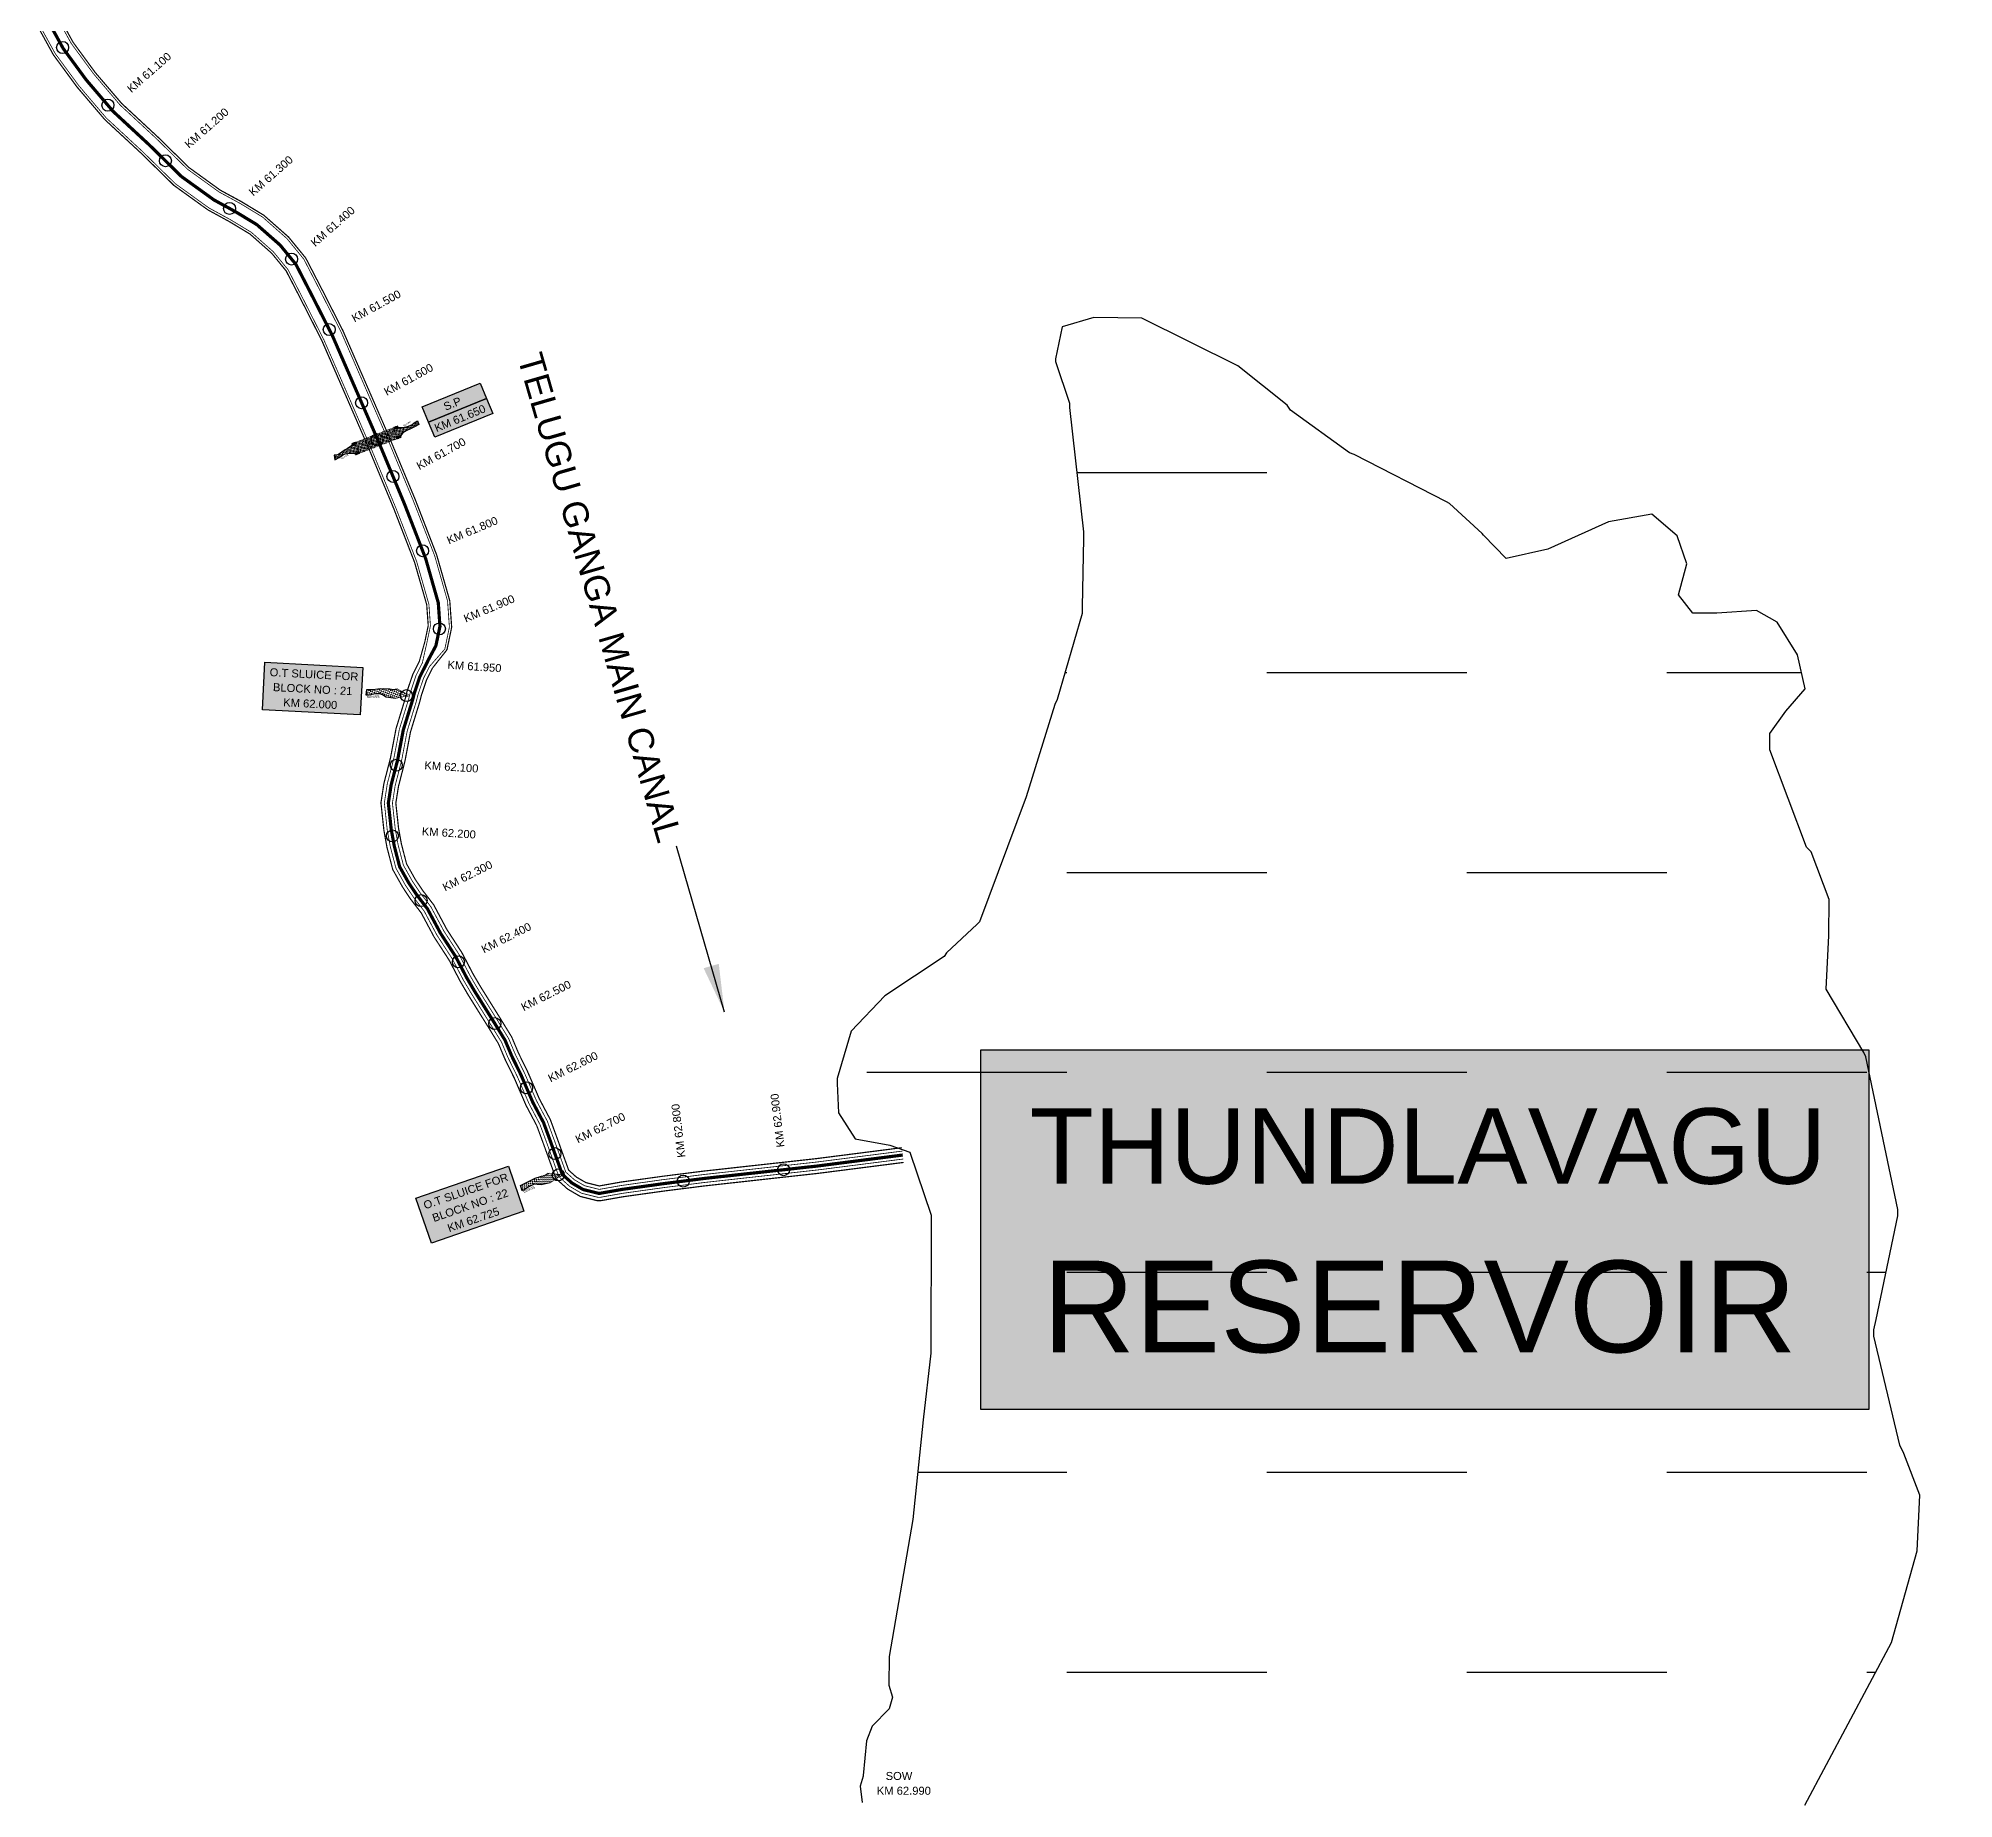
# Model space of a CAD drawing. Header units: inches. Extents: x 85036 to 260440, y 1649183 to 1742360.
# Drawn here: x 91499 to 93893, y 1678504 to 1680704 of the extents above; entities that cross this region are included whole.
import ezdxf

# ---------------------------------------------------------------- set-up
doc = ezdxf.new("R2010")
doc.units = ezdxf.units.IN
doc.header["$MEASUREMENT"] = 0
doc.header["$PDMODE"] = 32
doc.header["$PDSIZE"] = 15
doc.linetypes.add('ACAD_ISO02W100', pattern=[15, 12, -3])
for name, color, linetype in [('bed with', 5, 'Continuous'), ('cahnige', 7, 'Continuous'), ('CARTTRACK', 30, 'ACAD_ISO02W100'), ('chainage', 7, 'Continuous'), ('lining', 4, 'Continuous'), ('OT', 7, 'Continuous'), ('Reservoir', 140, 'Continuous'), ('STREAM', 4, 'Continuous'), ('Stu coo', 3, 'Continuous'), ('top of bund', 1, 'Continuous'), ('UT', 173, 'ACAD_ISO02W100'), ('V', 6, 'Continuous'), ('ZSTU', 7, 'Continuous')]:
    doc.layers.add(name, color=color, linetype=linetype)
doc.styles.add('5mm', font='times.ttf', dxfattribs={"height": 3})
doc.styles.get("Standard").update_dxf_attribs({"font": 'arial.ttf'})
doc.dimstyles.get("Standard").update_dxf_attribs({"dimtxt": 0.18, "dimasz": 0.18, "dimexe": 0.18, "dimexo": 0.0625, "dimgap": 0.09, "dimtad": 0, "dimtih": 1, "dimtoh": 1, "dimdec": 4, "dimzin": 0, "dimdsep": 46, "dimtxsty": 'Standard', "dimcen": 0.09, "dimadec": 0, "dimazin": 0, "dimtfac": 1, "dimtdec": 4, "dimtofl": 0, "dimtmove": 0, "dimatfit": 3, "dimfxl": 1, "dimtolj": 1, "dimtzin": 0, "dimarcsym": 0})
pattern_1 = [(228.0128, (-362214.33102, -1526288.49251), (-7.999998232158, -9.0000013416072), [0.134536, -13.319088]), (184.9697, (-362214.42102, -1526288.592507), (12.0000010515176, 0.999991307007), [0.230868, -22.855925]), (132.5104, (-362214.65102, -1526288.61251), (9.9999907183468, -11.0000086738712), [0.162788, -16.116032]), (267.2737, (-362215.04102, -1526288.862507), (0.9999960177272, 20.0000002949735), [0.210238, -20.813558]), (292.8337, (-362215.05102, -1526289.072507), (-5.0000099054371, 11.9999964117778), [0.206155, -20.409373]), (357.2737, (-362214.97102, -1526289.262507), (-20.0000002949735, 0.9999960177272), [0.210238, -20.813558]), (37.6942, (-362214.761022, -1526289.272507), (-13.000007345618, -9.9999904051605), [0.278029, -27.524849]), (72.2553, (-362214.541022, -1526289.102507), (7.0000107627054, 21.9999962312392), [0.262488, -25.986321]), (121.4296, (-362214.46102, -1526288.852507), (-8.0000082341764, 12.9999950364926), [0.21095, -20.884073]), (175.2364, (-362214.57102, -1526288.67251), (11.0000009463196, -0.9999915326613), [0.240832, -11.800763]), (222.3974, (-362214.811022, -1526288.652507), (-12.0000073510732, -10.9999920820141), [0.311448, -30.833375]), (138.8141, (-362214.05102, -1526288.87251), (-7.0000029468057, 5.999997313343), [0.106301, -10.523844]), (171.4692, (-362214.13102, -1526288.802507), (12.9999982848151, -2.0000079100398), [0.202237, -20.021511]), (225, (-362214.331, -1526288.7725), (-1e-16, -1.00000030945), [0.141421, -1.272792]), (203.1986, (-362214.40102, -1526288.65251), (4.999999730667, 2.000001325265), [0.076158, -7.539615]), (291.8014, (-362214.47102, -1526288.6825), (-0.9999999105, 3.00000027301), [0.107703, -5.277462]), (30.9638, (-362214.43102, -1526288.7825), (2.999998022288, 2.00000248354), [0.174929, -5.656023]), (161.5651, (-362214.28102, -1526288.6925), (2.00000043459, -0.99999840322), [0.126491, -3.035787]), (16.3895, (-362215.05102, -1526288.682507), (10.000002198412, 2.999992709818), [0.1772, -17.542845]), (70.3462, (-362214.88102, -1526288.63251), (-3.9999952473717, -11.0000021356062), [0.148661, -14.717408]), (293.1986, (-362214.28102, -1526288.49251), (-2.000001325265, 4.999999730667), [0.152315, -7.463458]), (343.6105, (-362214.22102, -1526288.632507), (-10.000002198412, 2.999992709818), [0.1772, -17.542845]), (339.444, (-362215.05102, -1526289.30251), (-5.000001844542, 1.999995996422), [0.17088, -8.373124]), (294.7751, (-362214.89102, -1526289.36251), (-4.9999921892452, 11.000003421839), [0.143178, -14.174643]), (66.8014, (-362214.27102, -1526289.49251), (2.000001325265, 4.999999730667), [0.152315, -7.463458]), (17.354, (-362214.21102, -1526289.35251), (-13.0000020190968, -3.9999945022591), [0.167631, -16.595424]), (69.444, (-362214.76102, -1526289.49251), (-1.999995996422, -5.000001844542), [0.08544, -8.458564]), (101.3099, (-362214.33102, -1526289.4925), (-0.999997632162, 4.00000075223), [0.05099, -5.048029]), (165.9638, (-362214.34102, -1526289.4425), (3.00000054599, -0.99999805736), [0.206155, -3.91695]), (186.009, (-362214.54102, -1526289.392507), (9.999999750906, 0.9999993174818), [0.19105, -18.913923]), (303.6901, (-362214.43102, -1526288.8725), (-1.000001334507, 1.99999955777), [0.144222, -3.461329]), (353.1572, (-362214.351022, -1526288.992507), (16.9999993654786, -2.0000079979248), [0.251794, -24.927563]), (60.9454, (-362214.10102, -1526289.02251), (-4.000000027199, -7.0000003845697), [0.102956, -10.192674]), (90, (-362214.051, -1526288.9325), (-1, 1), [0.06, -0.94]), (120.2564, (-362214.56102, -1526289.36251), (3.9999948868027, -7.0000024558547), [0.138924, -13.75352]), (48.0128, (-362214.63102, -1526289.24251), (7.999998232158, 9.0000013416072), [0.269072, -13.184552]), (0, (-362214.451, -1526289.0425), (1, 1), [0.26, -0.74]), (325.3048, (-362214.19102, -1526289.04251), (-9.9999942589875, 7.0000086095945), [0.158114, -15.653274]), (254.0546, (-362214.06102, -1526289.13251), (-0.999999889296, -4.000000126652), [0.145602, -7.134508]), (207.646, (-362214.10102, -1526289.272507), (-18.9999958071796, -10.0000077131692), [0.237065, -23.469474]), (175.4261, (-362214.311022, -1526289.382507), (-13.0000005583121, 0.9999948011611), [0.250799, -24.829074])]
pattern_2 = [(0, (-362215.051, -1526289.4925), (1.25, 1.25), [1.25, -1.25])]
pattern_3 = [(228.0128, (-362243.17535, -1526336.432974), (-7.999998232158, -9.0000013416072), [0.134536, -13.319088]), (184.9697, (-362243.26535, -1526336.532974), (12.0000010515176, 0.999991307007), [0.230868, -22.855925]), (132.5104, (-362243.49535, -1526336.552974), (9.9999907183468, -11.0000086738712), [0.162788, -16.116032]), (267.2737, (-362243.88535, -1526336.802974), (0.9999960177272, 20.0000002949735), [0.210238, -20.813558]), (292.8337, (-362243.89535, -1526337.012974), (-5.0000099054371, 11.9999964117778), [0.206155, -20.409373]), (357.2737, (-362243.81535, -1526337.202974), (-20.0000002949735, 0.9999960177272), [0.210238, -20.813558]), (37.6942, (-362243.60535, -1526337.212974), (-13.000007345618, -9.9999904051605), [0.278029, -27.524849]), (72.2553, (-362243.38535, -1526337.042974), (7.0000107627054, 21.9999962312392), [0.262488, -25.986321]), (121.4296, (-362243.30535, -1526336.792974), (-8.0000082341764, 12.9999950364926), [0.21095, -20.884073]), (175.2364, (-362243.41535, -1526336.612974), (11.0000009463196, -0.9999915326613), [0.240832, -11.800763]), (222.3974, (-362243.65535, -1526336.592974), (-12.0000073510732, -10.9999920820141), [0.311448, -30.833375]), (138.8141, (-362242.89535, -1526336.81297), (-7.0000029468057, 5.999997313343), [0.106301, -10.523844]), (171.4692, (-362242.97535, -1526336.742974), (12.9999982848151, -2.0000079100398), [0.202237, -20.021511]), (225, (-362243.17535, -1526336.713), (-1e-16, -1.00000030945), [0.141421, -1.272792]), (203.1986, (-362243.24535, -1526336.59297), (4.999999730667, 2.000001325265), [0.076158, -7.539615]), (291.8014, (-362243.31535, -1526336.62297), (-0.9999999105, 3.00000027301), [0.107703, -5.277462]), (30.9638, (-362243.27535, -1526336.72297), (2.999998022288, 2.00000248354), [0.174929, -5.656023]), (161.5651, (-362243.12535, -1526336.63297), (2.00000043459, -0.99999840322), [0.126491, -3.035787]), (16.3895, (-362243.89535, -1526336.622974), (10.000002198412, 2.999992709818), [0.1772, -17.542845]), (70.3462, (-362243.72535, -1526336.572974), (-3.9999952473717, -11.0000021356062), [0.148661, -14.717408]), (293.1986, (-362243.12535, -1526336.43297), (-2.000001325265, 4.999999730667), [0.152315, -7.463458]), (343.6105, (-362243.06535, -1526336.572974), (-10.000002198412, 2.999992709818), [0.1772, -17.542845]), (339.444, (-362243.89535, -1526337.24297), (-5.000001844542, 1.999995996422), [0.17088, -8.373124]), (294.7751, (-362243.73535, -1526337.302974), (-4.9999921892452, 11.000003421839), [0.143178, -14.174643]), (66.8014, (-362243.11535, -1526337.43297), (2.000001325265, 4.999999730667), [0.152315, -7.463458]), (17.354, (-362243.05535, -1526337.292974), (-13.0000020190968, -3.9999945022591), [0.167631, -16.595424]), (69.444, (-362243.60535, -1526337.43297), (-1.999995996422, -5.000001844542), [0.08544, -8.458564]), (101.3099, (-362243.17535, -1526337.43297), (-0.999997632162, 4.00000075223), [0.05099, -5.048029]), (165.9638, (-362243.18535, -1526337.38297), (3.00000054599, -0.99999805736), [0.206155, -3.91695]), (186.009, (-362243.38535, -1526337.332974), (9.999999750906, 0.9999993174818), [0.19105, -18.913923]), (303.6901, (-362243.27535, -1526336.81297), (-1.000001334507, 1.99999955777), [0.144222, -3.461329]), (353.1572, (-362243.19535, -1526336.932974), (16.9999993654786, -2.0000079979248), [0.251794, -24.927563]), (60.9454, (-362242.94535, -1526336.96297), (-4.000000027199, -7.0000003845697), [0.102956, -10.192674]), (90, (-362242.8953, -1526336.873), (-1, 1), [0.06, -0.94]), (120.2564, (-362243.40535, -1526337.302974), (3.9999948868027, -7.0000024558547), [0.138924, -13.75352]), (48.0128, (-362243.47535, -1526337.182974), (7.999998232158, 9.0000013416072), [0.269072, -13.184552]), (0, (-362243.2953, -1526336.983), (1, 1), [0.26, -0.74]), (325.3048, (-362243.03535, -1526336.982974), (-9.9999942589875, 7.0000086095945), [0.158114, -15.653274]), (254.0546, (-362242.90535, -1526337.07297), (-0.999999889296, -4.000000126652), [0.145602, -7.134508]), (207.646, (-362242.94535, -1526337.212974), (-18.9999958071796, -10.0000077131692), [0.237065, -23.469474]), (175.4261, (-362243.15535, -1526337.322974), (-13.0000005583121, 0.9999948011611), [0.250799, -24.829074])]

# ---------------------------------------------------------------- blocks, each defined once
blk = doc.blocks.new('A$C377B10CC')
at = {"layer": 'STREAM'}
h = blk.add_hatch(dxfattribs=at)
h.set_pattern_fill('DASH', color=256, scale=10, style=0)
h.set_pattern_definition(pattern_2)
h.paths.add_polyline_path([(-21.1, 10.4), (-19.3, 15), (-16.2, 21.2), (-13.8, 26.1), (-11.8, 30.8), (-15.9, 33.3), (-17.5, 29), (-18.4, 24.9), (-21.4, 20), (-25.2, 15.7), (-29.9, 11.7), (-32.6, 7.4), (-28.1, 4.5), (-23.6, 1.5), (-21.1, 5.7)])
h = blk.add_hatch(dxfattribs=at)
h.set_pattern_fill('DASH', color=256, scale=10, style=0)
h.set_pattern_definition(pattern_2)
h.paths.add_polyline_path([(-60.2, -34.7), (-54, -38.6), (-47.9, -42.7), (-22.3, -0.1), (-28.4, 4), (-34.5, 8)])
h = blk.add_hatch(dxfattribs=at)
h.set_pattern_fill('DASH', color=256, scale=10, style=0)
h.set_pattern_definition(pattern_2)
h.paths.add_polyline_path([(-57.7, -50.5), (-52.5, -46.4), (-49.9, -42.1), (-54.3, -39.1), (-58.8, -36.3), (-61.4, -40.5), (-63.6, -47.5), (-64.8, -50.6), (-68, -60.3), (-69.9, -62.9), (-71.7, -64.6), (-67.4, -68.4), (-64.9, -63), (-63.3, -57.9), (-61.9, -54.8), (-59.5, -52.2)])
at = {"layer": 'UT', "ltscale": 0.2}
h = blk.add_hatch(dxfattribs=at)
h.set_pattern_fill('GRAVEL', color=256, style=0)
h.set_pattern_definition(pattern_1)
h.paths.add_polyline_path([(-34.2, 8.5), (-32.6, 7.4), (-29.9, 11.7), (-31.7, 12.8)])
h = blk.add_hatch(dxfattribs=at)
h.set_pattern_fill('GRAVEL', color=256, style=0)
h.set_pattern_definition(pattern_1)
h.paths.add_polyline_path([(-23.6, 1.5), (-22, 0.4), (-19.4, 4.7), (-21.1, 5.7)])
h = blk.add_hatch(dxfattribs=at)
h.set_pattern_fill('GRAVEL', color=256, style=0)
h.set_pattern_definition(pattern_3)
h.paths.add_polyline_path([(-58.8, -36.3), (-60.5, -35.2), (-63.1, -39.5), (-61.4, -40.5)])
h = blk.add_hatch(dxfattribs=at)
h.set_pattern_fill('GRAVEL', color=256, style=0)
h.set_pattern_definition(pattern_3)
h.paths.add_polyline_path([(-48.2, -43.2), (-49.9, -42.2), (-52.5, -46.4), (-50.8, -47.5)])
at = {"layer": 'STREAM'}
for points in [[(-29.9, 11.7), (-25.2, 15.7), (-21.4, 20), (-18.4, 24.9), (-17.5, 29), (-15.9, 33.3), (-11.8, 30.8), (-13.8, 26.1), (-16.2, 21.2), (-19.3, 15), (-21.1, 10.4), (-21.1, 5.7)], [(-61.4, -40.5), (-63.6, -47.5), (-64.8, -50.6), (-68, -60.3), (-69.9, -62.9), (-71.7, -64.6), (-67.4, -68.4), (-64.9, -63), (-63.3, -57.9), (-61.9, -54.8), (-59.5, -52.2), (-57.7, -50.5), (-52.5, -46.4)]]:
    blk.add_lwpolyline(points, dxfattribs=at)
at = {"layer": 'UT', "ltscale": 0.2, "const_width": 0.5}
for points in [[(-60.5, -35.2), (-34.5, 8)], [(-48.2, -43.3), (-22.3, -0.1)], [(-34.6, 8), (-28.4, 4), (-22.3, -0.1)], [(-34.2, 8.5), (-31.7, 12.8)], [(-34.2, 8.5), (-28.1, 4.5), (-22, 0.4)], [(-32.6, 7.4), (-29.9, 11.7)], [(-31.7, 12.8), (-29.9, 11.7)], [(-23.6, 1.5), (-21.1, 5.7)], [(-22.3, -0.1), (-22, 0.4)], [(-22, 0.4), (-19.4, 4.7)], [(-21.1, 5.7), (-19.4, 4.7)], [(-63.1, -39.5), (-60.5, -35.2)], [(-63.1, -39.5), (-61.4, -40.5)], [(-61.4, -40.5), (-58.8, -36.3)], [(-60.5, -35.2), (-54.3, -39.1), (-48.2, -43.3)], [(-60.2, -34.7), (-54, -38.6), (-47.9, -42.8)], [(-52.5, -46.4), (-49.9, -42.1)], [(-52.5, -46.4), (-50.8, -47.5)], [(-50.8, -47.5), (-48.2, -43.2)]]:
    blk.add_lwpolyline(points, dxfattribs=at)
at = {"layer": 'cahnige', "style": '5mm'}
for p in [(-24.7, 17), (-60.9, -63.7)]:
    blk.add_text('Stream', height=2.5, rotation=71.1743, dxfattribs=at).set_placement(p)
blk = doc.blocks.new('VBVB')
at = {"layer": 'STREAM'}
h = blk.add_hatch(dxfattribs=at)
h.set_pattern_fill('DASH', color=256, scale=10, style=0)
h.set_pattern_definition([(0, (17867.8837, -28501.71), (1.25, 1.25), [1.25, -1.25])])
h.paths.add_polyline_path([(380096, 1497775), (380098.9, 1497780.2), (380100.4, 1497784.6), (380101.8, 1497788.8), (380103.8, 1497793.6), (380099.5, 1497795.9), (380098.5, 1497793.5), (380097.6, 1497789.6), (380097, 1497787.7), (380095.8, 1497784.7), (380093.9, 1497783), (380090.9, 1497780.8), (380086.6, 1497774), (380084.6, 1497765.2), (380084.1, 1497764.3), (380085.9, 1497763.2), (380086.6, 1497763.8), (380093.7, 1497769.3), (380094.5, 1497772.7)])
at = {"layer": 'OT', "const_width": 0.5}
blk.add_lwpolyline([(380084.6, 1497765.2), (380084.1, 1497764.3), (380083.5, 1497763.5), (380085.4, 1497762.3), (380085.9, 1497763.2), (380084.1, 1497764.3), (380085.9, 1497763.2), (380086.6, 1497763.8), (380093.7, 1497769.3), (380086.6, 1497763.8), (380085.9, 1497763.2), (380084.1, 1497764.3), (380084.6, 1497765.2), (380086.6, 1497774)], dxfattribs=at)
at = {"layer": 'STREAM'}
blk.add_lwpolyline([(380086.6, 1497774), (380090.9, 1497780.8), (380093.9, 1497783), (380095.8, 1497784.7), (380097, 1497787.7), (380097.6, 1497789.6), (380098.5, 1497793.5), (380099.5, 1497795.9), (380103.8, 1497793.6), (380101.8, 1497788.8), (380100.4, 1497784.6), (380098.9, 1497780.2), (380096, 1497775), (380094.5, 1497772.7), (380093.7, 1497769.3)], dxfattribs=at)
at = {"layer": 'cahnige', "style": '5mm'}
blk.add_text('Stream', height=2.5, rotation=71.1743, dxfattribs=at).set_placement((380095, 1497785.5))

msp = doc.modelspace()

# ---------------------------------------------------------------- hatches: boundary and pattern name
at = {"layer": 'Stu coo'}
h = msp.add_hatch(dxfattribs=at)
h.set_pattern_fill('DASH', color=5, scale=2000, style=0)
h.set_pattern_definition([(0, (-154465.63, -3588.35), (250, 250), [250, -250])])
h.paths.add_polyline_path([(92945.3, 1678260.3), (92991.1, 1678174.4), (93093.5, 1677976.8), (93224.2, 1677737.2), (93312.1, 1677562.7), (93384, 1677425.7), (93429.1, 1677416.8), (93483.5, 1677369.9), (93498.9, 1677330.6), (93509.5, 1677297.5), (93529.5, 1677261.6), (93543.8, 1677199.9), (93528.4, 1677110.3), (93428.6, 1676989.7), (93433, 1676957.3), (93474.1, 1676984.9), (93515.2, 1677023.4), (93576.3, 1677122.8), (93578.9, 1677215), (93579.1, 1677265.8), (93555.1, 1677326), (93539.9, 1677388.7), (93529, 1677485.4), (93545.5, 1677549.4), (93579.1, 1677586.5), (93580.7, 1677590.8), (93607.1, 1677619.5), (93633.5, 1677636.6), (93662.2, 1677634.9), (93665.1, 1677633.4), (93690.6, 1677618.6), (93737.5, 1677599.2), (93741.8, 1677599.2), (93772, 1677598.8), (93797, 1677613.1), (93801.4, 1677617.4), (93812.2, 1677634.7), (93812.3, 1677639.1), (93812.5, 1677644.9), (93813.4, 1677668.3), (93810.7, 1677674.1), (93810.9, 1677678.5), (93806.8, 1677724.2), (93807, 1677728.6), (93805.7, 1677734.6), (93806.5, 1677756.8), (93806.7, 1677759.7), (93809.1, 1677786.5), (93822.9, 1677804.2), (93868.3, 1677917.2), (93869.5, 1677922.4), (93870.6, 1677925.6), (93892.9, 1677968.9), (93893, 1677973.2), (93893, 1677975.3), (93890.4, 1677998.9), (93888.4, 1678002.2), (93886.3, 1678005.4), (93885.4, 1678009.7), (93871, 1678030.4), (93866.8, 1678033.7), (93864.7, 1678036.9), (93847.9, 1678053.4), (93844.8, 1678056.7), (93841.7, 1678060), (93840.6, 1678061.1), (93832.4, 1678077.5), (93828.2, 1678081.9), (93814.6, 1678102.9), (93814.6, 1678104), (93783.5, 1678112), (93769.2, 1678086.9), (93752.8, 1678062), (93749.6, 1678062.1), (93689.6, 1678063.8), (93646.8, 1678054.5), (93644.6, 1678053.4), (93629.7, 1678044.9), (93628.6, 1678043.8), (93595.5, 1678031.2), (93567.8, 1678031.5), (93536.7, 1678041.6), (93520.5, 1678055.8), (93519.4, 1678059.1), (93511.7, 1678073.4), (93510.6, 1678075.5), (93508.4, 1678079.9), (93470.8, 1678204.2), (93470.7, 1678207.5), (93470.1, 1678242.4), (93470, 1678246.9), (93469.2, 1678291.2), (93476.9, 1678401.3), (93491.9, 1678423.5), (93547.5, 1678427.8), (93610.6, 1678422.2), (93615.6, 1678422.1), (93656, 1678426.7), (93706.9, 1678495.9), (93815.3, 1678699.1), (93847.3, 1678813.8), (93850.6, 1678883.4), (93830.6, 1678935.4), (93825.5, 1678945.8), (93793.2, 1679082), (93793.2, 1679089.9), (93796, 1679103), (93823.2, 1679232.4), (93823.3, 1679240.4), (93783.1, 1679431.3), (93780.5, 1679436.7), (93733.6, 1679515.9), (93736.8, 1679583.1), (93737.4, 1679628.1), (93714.7, 1679687.4), (93708.9, 1679693.4), (93663, 1679815.2), (93663.2, 1679835.3), (93683.2, 1679863.2), (93707.2, 1679891.2), (93697.8, 1679933.8), (93672.4, 1679974.7), (93646.7, 1679989.3), (93596.9, 1679985.7), (93594.9, 1679985.7), (93567.1, 1679986), (93549.2, 1680008.7), (93559.3, 1680047.5), (93547.5, 1680082.6), (93515.5, 1680109.8), (93461.4, 1680100.1), (93385.6, 1680065.9), (93333.7, 1680054.1), (93305.5, 1680083.2), (93303.5, 1680085.3), (93263, 1680122.9), (93259, 1680125), (93143.7, 1680184.4), (93137.6, 1680186.5), (93064, 1680239.6), (93059.9, 1680245.9), (92998.1, 1680294.9), (92878.1, 1680354.8), (92818.1, 1680355.5), (92778.8, 1680343.7), (92770.5, 1680303.8), (92770.5, 1680300.3), (92787.7, 1680248.2), (92787.8, 1680243.1), (92805.2, 1680087.7), (92805.2, 1680079.2), (92803.8, 1679993.7), (92803.8, 1679988.7), (92803.8, 1679985.4), (92772.6, 1679878.1), (92769.3, 1679871.6), (92733.6, 1679756.2), (92675.3, 1679600), (92672.2, 1679597), (92634.1, 1679561.1), (92631.1, 1679556.6), (92557.1, 1679507.6), (92515.1, 1679463.2), (92497.3, 1679404), (92497.4, 1679398.1), (92499, 1679361.2), (92520, 1679328.7), (92563.2, 1679321), (92588.4, 1679311.9), (92614.9, 1679233.2), (92614.9, 1679227.5), (92614.3, 1679060.8), (92605.1, 1678977.6), (92591.9, 1678852.8), (92562.3, 1678681.7), (92561.8, 1678645.8), (92566.7, 1678630.7), (92562.6, 1678616.2), (92541.3, 1678594.7), (92534.2, 1678576.1), (92530.1, 1678533), (92530.1, 1678532), (92526.1, 1678519.6), (92528.8, 1678499.2), (92536.4, 1678484.2), (92553.3, 1678495.2), (92573, 1678487.5), (92859.3, 1678340.1), (92924.9, 1678297.1)])
msp.add_hatch(color=2, dxfattribs=at).paths.add_polyline_path([(92676.9, 1679439.8), (93787.1, 1679439.8), (93787.1, 1678990.2), (92676.9, 1678990.2)])
at = {"layer": 'V'}
for points in [[(91782.2, 1679924.5), (91904.3, 1679918.1), (91901.2, 1679858.8), (91779.1, 1679865.1)], [(91970.8, 1679254.4), (92086.4, 1679294.4), (92105.8, 1679238.2), (91990.2, 1679198.2)]]:
    msp.add_hatch(color=2, dxfattribs=at).paths.add_polyline_path(points)
at = {"layer": 'ZSTU'}
h = msp.add_hatch(color=135, dxfattribs=at)
h.set_gradient(color1=(141, 177, 78), color2=(107, 135, 59), one_color=1, tint=0.38, name='CYLINDER')
h.paths.add_polyline_path([(91978.8, 1680243.6), (91986.6, 1680224.6), (92059, 1680254.4), (92051.2, 1680273.3)])
h.paths.add_polyline_path([(92006.6, 1680235.3), (92032.2, 1680245.8), (92026.3, 1680260.2), (92000.7, 1680249.6)], flags=24)
h = msp.add_hatch(color=252, dxfattribs=at)
h.set_gradient(color1=(167, 88, 159), color2=(127, 67, 121), one_color=1, tint=0.38, name='CYLINDER')
h.paths.add_polyline_path([(92066.8, 1680235.4), (92059, 1680254.4), (91986.6, 1680224.6), (91994.4, 1680205.7)])
h.paths.add_polyline_path([(91995.2, 1680208.6), (92062.5, 1680236.2), (92056.7, 1680250.4), (91989.4, 1680222.8)], flags=24)

# ---------------------------------------------------------------- linework, layer by layer
for p in [(91529.3, 1680693), (91585.8, 1680620.9), (91657.7, 1680551.5), (91737.9, 1680491.8), (91815.4, 1680428.5), (91862.6, 1680340.3), (91903, 1680248.9), (91942.2, 1680156.9), (91979.2, 1680063.9), (92000.2, 1679966.2), (91946.3, 1679795.8), (91941.5, 1679707.4), (91977.3, 1679626.6), (92023.9, 1679550), (92069.5, 1679472.8), (92109.1, 1679392.5), (92144.6, 1679310.2), (92430.5, 1679290.1), (92305.1, 1679275.9)]:
    msp.add_point(p)
at = {"color": 2}
for p in [(91922.3, 1680202.8), (91959, 1679882.8), (92148.8, 1679283.6)]:
    msp.add_point(p, dxfattribs=at)
at = {"layer": 'bed with', "const_width": 1}
for points in [[(91523.1, 1680728.7), (91540, 1680698.1), (91567.9, 1680660.1), (91601, 1680621.2), (91645.8, 1680579.7), (91685.4, 1680540.8), (91724.8, 1680512.4), (91751.1, 1680498.1), (91779.1, 1680481.1), (91809.6, 1680454.2), (91830.8, 1680428.3), (91849.8, 1680391.5), (91877.1, 1680337.9), (91934.2, 1680206.8), (91967.6, 1680126.4), (91994.3, 1680057.6), (92010.4, 1680001), (92012.7, 1679968.5), (92007, 1679941), (91987.8, 1679919.2), (91987.8, 1679919.2)], [(91502, 1680718), (91520, 1680685.4), (91549.4, 1680645.4), (91583.9, 1680604.8), (91629.5, 1680562.6), (91670.2, 1680522.7), (91712.2, 1680492.4), (91739.3, 1680477.6), (91765.1, 1680462), (91792.5, 1680437.8), (91811, 1680415.3), (91828.8, 1680380.7), (91855.7, 1680327.8), (91912.4, 1680197.6), (91945.7, 1680117.6), (91971.9, 1680050.1), (91987.1, 1679996.9), (91989, 1679970.1), (91984.6, 1679949.2), (91978.9, 1679923.7), (91978.9, 1679923.7)], [(91978.9, 1679923.7), (91971, 1679908), (91964, 1679887.2), (91961.8, 1679878.7), (91950.2, 1679840.8), (91943.2, 1679804), (91935, 1679772.2), (91931.4, 1679748.7), (91935, 1679714.9), (91938.8, 1679694.1), (91945.9, 1679667), (91957.7, 1679645.8), (91967.6, 1679631.1), (91981.1, 1679613.5), (91997.1, 1679583.4), (92015.9, 1679554.4), (92030, 1679527.6), (92039.7, 1679511.1), (92065.1, 1679470.3), (92077.8, 1679449.7), (92086, 1679430.2), (92097.6, 1679406.5), (92112.4, 1679372.4), (92125.8, 1679346.9), (92134.6, 1679323.1), (92149.6, 1679281.4), (92163.1, 1679269.3), (92177.9, 1679260.7), (92198.1, 1679255.7), (92201.1, 1679255.6), (92229.1, 1679260.6), (92280.1, 1679267.7), (92331.7, 1679274.2), (92472.7, 1679289.8), (92580, 1679303.5)], [(91987.8, 1679919.2), (91980.2, 1679904.1), (91973.6, 1679884.4), (91971.5, 1679876), (91959.9, 1679838.3), (91953, 1679801.8), (91944.9, 1679770.2), (91941.5, 1679748.4), (91945, 1679716.3), (91948.6, 1679696.3), (91955.2, 1679670.8), (91966.3, 1679651.1), (91975.7, 1679636.9), (91989.5, 1679618.9), (92005.8, 1679588.5), (92024.6, 1679559.5), (92038.7, 1679532.4), (92048.2, 1679516.2), (92073.6, 1679475.6), (92086.7, 1679454.2), (92095.1, 1679434.3), (92106.7, 1679410.7), (92121.4, 1679376.7), (92135, 1679351), (92144, 1679326.5), (92158.2, 1679287.1), (92169, 1679277.5), (92181.7, 1679270.1), (92199.4, 1679265.7), (92200.3, 1679265.6), (92227.6, 1679270.4), (92278.8, 1679277.6), (92330.5, 1679284.1), (92471.6, 1679299.7), (92578.7, 1679313.4)]]:
    msp.add_lwpolyline(points, dxfattribs=at)
at = {"layer": 'lining', "const_width": 1}
for points in [[(91525.3, 1680729.8), (91542.1, 1680699.5), (91569.8, 1680661.6), (91602.8, 1680622.9), (91647.5, 1680581.5), (91687.1, 1680542.7), (91726.1, 1680514.5), (91752.3, 1680500.2), (91780.6, 1680483.1), (91811.4, 1680455.9), (91832.9, 1680429.7), (91852.1, 1680392.6), (91879.3, 1680339), (91936.5, 1680207.8), (91969.9, 1680127.4), (91996.6, 1680058.4), (92012.9, 1680001.4), (92015.3, 1679968.3), (92009.4, 1679940.2), (91991.4, 1679917.4), (91991.4, 1679917.4)], [(91499.8, 1680716.9), (91517.9, 1680684), (91547.4, 1680643.9), (91582.1, 1680603.1), (91627.8, 1680560.8), (91668.6, 1680520.8), (91710.8, 1680490.3), (91738, 1680475.4), (91763.6, 1680460), (91790.7, 1680436), (91808.9, 1680413.9), (91826.6, 1680379.6), (91853.5, 1680326.8), (91910.1, 1680196.6), (91943.4, 1680116.7), (91969.5, 1680049.3), (91984.6, 1679996.4), (91986.5, 1679970.3), (91982.2, 1679950), (91975.3, 1679925.5), (91975.3, 1679925.5)], [(91975.3, 1679925.5), (91967.3, 1679909.5), (91960.1, 1679888.4), (91958, 1679879.8), (91946.3, 1679841.7), (91939.3, 1679804.8), (91931.1, 1679773), (91927.4, 1679748.7), (91931.1, 1679714.3), (91934.9, 1679693.3), (91942.1, 1679665.5), (91954.3, 1679643.7), (91964.3, 1679628.7), (91977.7, 1679611.3), (91993.7, 1679581.3), (92012.5, 1679552.4), (92026.5, 1679525.7), (92036.3, 1679509), (92061.7, 1679468.2), (92074.2, 1679447.8), (92082.4, 1679428.5), (92094, 1679404.9), (92108.8, 1679370.6), (92122.1, 1679345.3), (92130.8, 1679321.7), (92146.2, 1679279.1), (92160.7, 1679266.1), (92176.4, 1679257), (92197.6, 1679251.7), (92201.4, 1679251.6), (92229.8, 1679256.6), (92280.7, 1679263.7), (92332.2, 1679270.2), (92473.2, 1679285.8), (92580.5, 1679299.5)], [(91991.4, 1679917.4), (91983.9, 1679902.5), (91977.4, 1679883.3), (91975.3, 1679874.9), (91963.8, 1679837.4), (91956.9, 1679800.9), (91948.8, 1679769.4), (91945.5, 1679748.3), (91948.9, 1679716.9), (91952.5, 1679697.1), (91959, 1679672.3), (91969.7, 1679653.2), (91979, 1679639.2), (91992.9, 1679621.1), (92009.2, 1679590.5), (92028, 1679561.5), (92042.2, 1679534.4), (92051.7, 1679518.3), (92077, 1679477.7), (92090.3, 1679456.1), (92098.8, 1679436), (92110.3, 1679412.4), (92125, 1679378.4), (92138.6, 1679352.7), (92147.7, 1679327.9), (92161.6, 1679289.4), (92171.3, 1679280.7), (92183.2, 1679273.8), (92199.9, 1679269.6), (92200, 1679269.6), (92227, 1679274.4), (92278.3, 1679281.6), (92330, 1679288.1), (92471.1, 1679303.7), (92578.2, 1679317.4)]]:
    msp.add_lwpolyline(points, dxfattribs=at)
at = {"layer": 'Reservoir', "color": 4}
msp.add_lwpolyline([(93706.9, 1678495.9), (93815.3, 1678699.1), (93847.3, 1678813.8), (93850.6, 1678883.4), (93830.6, 1678935.4), (93825.5, 1678945.8), (93793.2, 1679082), (93793.2, 1679089.9), (93796, 1679103), (93823.2, 1679232.4), (93823.3, 1679240.4), (93783.1, 1679431.3), (93780.5, 1679436.7), (93733.6, 1679515.9), (93736.8, 1679583.1), (93737.4, 1679628.1), (93714.7, 1679687.4), (93708.9, 1679693.4), (93663, 1679815.2), (93663.2, 1679835.3), (93683.2, 1679863.2), (93707.2, 1679891.2), (93697.8, 1679933.8), (93672.4, 1679974.7), (93646.7, 1679989.3), (93596.9, 1679985.7), (93594.9, 1679985.7), (93567.1, 1679986), (93549.2, 1680008.7), (93559.3, 1680047.5), (93547.5, 1680082.6), (93515.5, 1680109.8), (93461.4, 1680100.1), (93385.6, 1680065.9), (93333.7, 1680054.1), (93305.5, 1680083.2), (93303.5, 1680085.3), (93263, 1680122.9), (93259, 1680125), (93143.7, 1680184.4), (93137.6, 1680186.5), (93064, 1680239.6), (93059.9, 1680245.9), (92998.1, 1680294.9), (92878.1, 1680354.8), (92818.1, 1680355.5), (92778.8, 1680343.7), (92770.5, 1680303.8), (92770.5, 1680300.3), (92787.7, 1680248.2), (92787.8, 1680243.1), (92805.2, 1680087.7), (92805.2, 1680079.2), (92803.8, 1679993.7), (92803.8, 1679988.7), (92803.8, 1679985.4), (92772.6, 1679878.1), (92769.3, 1679871.6), (92733.6, 1679756.2), (92675.3, 1679600), (92672.2, 1679597), (92634.1, 1679561.1), (92631.1, 1679556.6), (92557.1, 1679507.6), (92515.1, 1679463.2), (92497.3, 1679404), (92497.4, 1679398.1), (92499, 1679361.2), (92520, 1679328.7), (92563.2, 1679321), (92588.4, 1679311.9), (92614.9, 1679233.2), (92614.9, 1679227.5), (92614.3, 1679060.8), (92605.1, 1678977.6), (92591.9, 1678852.8), (92562.3, 1678681.7), (92561.8, 1678645.8), (92566.7, 1678630.7), (92562.6, 1678616.2), (92541.3, 1678594.7), (92534.2, 1678576.1), (92530.1, 1678533), (92530.1, 1678532), (92526.1, 1678519.6), (92528.8, 1678499.2)], dxfattribs=at)
at = {"layer": 'Reservoir'}
msp.add_lwpolyline([(93706.9, 1678495.9), (93815.3, 1678699.1), (93847.3, 1678813.8), (93850.6, 1678883.4), (93830.6, 1678935.4), (93825.5, 1678945.8), (93793.2, 1679082), (93793.2, 1679089.9), (93796, 1679103), (93823.2, 1679232.4), (93823.3, 1679240.4), (93783.1, 1679431.3), (93780.5, 1679436.7), (93733.6, 1679515.9), (93736.8, 1679583.1), (93737.4, 1679628.1), (93714.7, 1679687.4), (93708.9, 1679693.4), (93663, 1679815.2), (93663.2, 1679835.3), (93683.2, 1679863.2), (93707.2, 1679891.2), (93697.8, 1679933.8), (93672.4, 1679974.7), (93646.7, 1679989.3), (93596.9, 1679985.7), (93594.9, 1679985.7), (93567.1, 1679986), (93549.2, 1680008.7), (93559.3, 1680047.5), (93547.5, 1680082.6), (93515.5, 1680109.8), (93461.4, 1680100.1), (93385.6, 1680065.9), (93333.7, 1680054.1), (93305.5, 1680083.2), (93303.5, 1680085.3), (93263, 1680122.9), (93259, 1680125), (93143.7, 1680184.4), (93137.6, 1680186.5), (93064, 1680239.6), (93059.9, 1680245.9), (92998.1, 1680294.9), (92878.1, 1680354.8), (92818.1, 1680355.5), (92778.8, 1680343.7), (92770.5, 1680303.8), (92770.5, 1680300.3), (92787.7, 1680248.2), (92787.8, 1680243.1), (92805.2, 1680087.7), (92805.2, 1680079.2), (92803.8, 1679993.7), (92803.8, 1679988.7), (92803.8, 1679985.4), (92772.6, 1679878.1), (92769.3, 1679871.6), (92733.6, 1679756.2), (92675.3, 1679600), (92672.2, 1679597), (92634.1, 1679561.1), (92631.1, 1679556.6), (92557.1, 1679507.6), (92515.1, 1679463.2), (92497.3, 1679404), (92497.4, 1679398.1), (92499, 1679361.2), (92520, 1679328.7), (92563.2, 1679321), (92588.4, 1679311.9), (92614.9, 1679233.2), (92614.9, 1679227.5), (92614.3, 1679060.8), (92605.1, 1678977.6), (92591.9, 1678852.8), (92562.3, 1678681.7), (92561.8, 1678645.8), (92566.7, 1678630.7), (92562.6, 1678616.2), (92541.3, 1678594.7), (92534.2, 1678576.1), (92530.1, 1678533), (92530.1, 1678532), (92526.1, 1678519.6), (92528.8, 1678499.2)], dxfattribs=at)
at = {"layer": 'Stu coo', "color": 2}
msp.add_lwpolyline([(92676.9, 1679439.8), (93787.1, 1679439.8), (93787.1, 1678990.2), (92676.9, 1678990.2)], close=True, dxfattribs=at)
at = {"layer": 'top of bund', "const_width": 1}
for points in [[(91525.8, 1680730.1), (91542.5, 1680699.7), (91570.2, 1680661.9), (91603.2, 1680623.3), (91647.9, 1680581.8), (91687.4, 1680543.1), (91726.4, 1680514.9), (91752.6, 1680500.7), (91780.9, 1680483.5), (91811.8, 1680456.3), (91833.3, 1680430), (91852.5, 1680392.9), (91879.8, 1680339.2), (91936.9, 1680208), (91970.4, 1680127.6), (91997.1, 1680058.6), (92013.4, 1680001.5), (92015.8, 1679968.3), (92009.9, 1679940), (91991.8, 1679917.2), (91991.8, 1679917.2)], [(91499.4, 1680716.6), (91517.5, 1680683.7), (91547, 1680643.5), (91581.8, 1680602.7), (91627.5, 1680560.4), (91668.2, 1680520.4), (91710.6, 1680489.9), (91737.8, 1680475), (91763.3, 1680459.6), (91790.4, 1680435.7), (91808.4, 1680413.6), (91826.2, 1680379.3), (91853, 1680326.5), (91909.7, 1680196.4), (91942.9, 1680116.5), (91969, 1680049.2), (91984.1, 1679996.4), (91986, 1679970.3), (91981.8, 1679950.2), (91974.9, 1679925.7), (91974.9, 1679925.7)], [(91974.9, 1679925.7), (91966.8, 1679909.7), (91959.6, 1679888.5), (91957.5, 1679879.9), (91945.8, 1679841.8), (91938.8, 1679804.9), (91930.6, 1679773.1), (91926.9, 1679748.8), (91930.6, 1679714.3), (91934.4, 1679693.2), (91941.7, 1679665.3), (91953.9, 1679643.5), (91963.9, 1679628.4), (91977.3, 1679611), (91993.3, 1679581.1), (92012.1, 1679552.1), (92026.1, 1679525.4), (92035.8, 1679508.7), (92061.3, 1679468), (92073.8, 1679447.6), (92081.9, 1679428.3), (92093.5, 1679404.7), (92108.3, 1679370.4), (92121.7, 1679345.1), (92130.4, 1679321.5), (92145.8, 1679278.8), (92160.4, 1679265.7), (92176.2, 1679256.5), (92197.5, 1679251.2), (92201.5, 1679251.1), (92229.8, 1679256.1), (92280.7, 1679263.2), (92332.2, 1679269.7), (92473.3, 1679285.3), (92580.6, 1679299)], [(91991.8, 1679917.2), (91984.4, 1679902.3), (91977.9, 1679883.1), (91975.8, 1679874.8), (91964.3, 1679837.3), (91957.4, 1679800.8), (91949.3, 1679769.3), (91946, 1679748.3), (91949.4, 1679717), (91953, 1679697.2), (91959.4, 1679672.5), (91970.1, 1679653.4), (91979.4, 1679639.5), (91993.3, 1679621.4), (92009.6, 1679590.8), (92028.5, 1679561.7), (92042.7, 1679534.6), (92052.1, 1679518.6), (92077.4, 1679478), (92090.7, 1679456.3), (92099.2, 1679436.2), (92110.8, 1679412.6), (92125.5, 1679378.6), (92139.1, 1679352.9), (92148.2, 1679328), (92162, 1679289.7), (92171.6, 1679281.1), (92183.4, 1679274.3), (92200, 1679270.1), (92226.9, 1679274.9), (92278.2, 1679282), (92330, 1679288.6), (92471, 1679304.2), (92578.2, 1679317.9)]]:
    msp.add_lwpolyline(points, dxfattribs=at)
at = {"layer": 'V', "color": 1, "const_width": 4}
for points in [[(91512.6, 1680723.3), (91530, 1680691.7), (91558.6, 1680652.7), (91592.5, 1680613), (91637.7, 1680571.1), (91677.8, 1680531.7), (91718.5, 1680502.4), (91745.2, 1680487.8), (91772.1, 1680471.5), (91801.1, 1680446), (91820.9, 1680421.8), (91839.3, 1680386.1), (91866.4, 1680332.9), (91923.3, 1680202.2), (91956.7, 1680122), (91983.1, 1680053.9), (91998.8, 1679998.9), (92000.9, 1679969.3), (91995.8, 1679945.1), (91986.4, 1679927.5), (91983.4, 1679921.4)], [(91983.4, 1679921.4), (91975.6, 1679906), (91968.8, 1679885.8), (91966.7, 1679877.4), (91955, 1679839.6), (91948.1, 1679802.9), (91939.9, 1679771.2), (91936.4, 1679748.5), (91940, 1679715.6), (91943.7, 1679695.2), (91950.5, 1679668.9), (91962, 1679648.4), (91971.7, 1679634), (91985.3, 1679616.2), (92001.5, 1679585.9), (92020.3, 1679556.9), (92034.4, 1679530), (92044, 1679513.6), (92069.4, 1679473), (92082.3, 1679451.9), (92090.6, 1679432.3), (92102.2, 1679408.6), (92116.9, 1679374.5), (92130.4, 1679349), (92139.3, 1679324.8), (92153.9, 1679284.2), (92166, 1679273.4), (92179.8, 1679265.4), (92198.7, 1679260.7), (92200.7, 1679260.6), (92228.4, 1679265.5), (92279.5, 1679272.6), (92331.1, 1679279.2), (92472.2, 1679294.7), (92579.4, 1679308.5)]]:
    msp.add_lwpolyline(points, dxfattribs=at)
at = {"layer": 'V', "color": 2}
for points in [[(91782.2, 1679924.5), (91904.3, 1679918.1), (91901.2, 1679858.8), (91779.1, 1679865.1)], [(91970.8, 1679254.4), (92086.4, 1679294.4), (92105.8, 1679238.2), (91990.2, 1679198.2)]]:
    msp.add_lwpolyline(points, close=True, dxfattribs=at)
at = {"layer": 'ZSTU', "color": 135}
msp.add_lwpolyline([(91978.8, 1680243.6), (92051.2, 1680273.3), (92059, 1680254.4), (91986.6, 1680224.6)], close=True, dxfattribs=at)
at = {"layer": 'ZSTU', "color": 252}
msp.add_lwpolyline([(91986.6, 1680224.6), (92059, 1680254.4), (92066.8, 1680235.4), (91994.4, 1680205.7)], close=True, dxfattribs=at)

# ---------------------------------------------------------------- block references
at = {"layer": 'CARTTRACK', "color": 3, "rotation": 322.1039512956608}
msp.add_blockref('A$C377B10CC', (91964.8, 1680190.2), dxfattribs=at)
at = {"layer": 'CARTTRACK', "color": 3, "zscale": 1.439622273616309}
for p, xscale, yscale, rotation in [((2283392.8, 2062354.7), 1.439622272827223, 1.439622273592704, 114.1394012667246), ((1979495.3, 2856820.1), 1.439622272815225, 1.439622273592249, 136.1998109201577)]:
    msp.add_blockref('VBVB', p, dxfattribs=dict(at, xscale=xscale, yscale=yscale, rotation=rotation))

# ---------------------------------------------------------------- texts
at = {"layer": 'chainage', "color": 0}
for s, rotation, p in [('KM 61.100', 41.3346, (91615.3, 1680635.7)), ('KM 61.200', 41.3346, (91687.2, 1680566.3)), ('KM 61.300', 41.3346, (91767.5, 1680506.6)), ('KM 61.400', 41.3346, (91844.9, 1680443.3)), ('KM 61.500', 28.7145, (91894, 1680349.3)), ('KM 61.600', 28.7145, (91934.4, 1680257.4)), ('KM 61.700', 28.7145, (91975.1, 1680164.6)), ('KM 61.800', 22.8715, (92012.1, 1680071.7)), ('KM 61.900', 22.8715, (92033.2, 1679973.9)), ('KM 62.100', 356.3967, (91981.2, 1679790.8)), ('KM 62.200', 356.3967, (91978, 1679708.3)), ('KM 62.300', 26.6557, (92007.3, 1679637.9)), ('KM 62.400', 26.6557, (92055.8, 1679560.4)), ('KM 62.500', 26.6557, (92105.5, 1679488.2)), ('KM 62.600', 26.6557, (92139.2, 1679399.1)), ('KM 62.800', 96.6919, (92307.8, 1679305.9)), ('KM 62.900', 96.6919, (92431.7, 1679318.7)), ('KM 62.700', 26.6557, (92173.4, 1679322.9))]:
    msp.add_text(s, height=10, rotation=rotation, dxfattribs=at).set_placement(p)
at = {"layer": 'chainage', "color": 1}
msp.add_text('TELUGU GANGA MAIN CANAL', height=31.655, rotation=286.1273, dxfattribs=at).set_placement((92097.5, 1680305.6))
at = {"layer": 'chainage', "color": 6}
msp.add_text('KM 61.950', height=10, rotation=356.1689, dxfattribs=at).set_placement((92010, 1679916.5))
at = {"layer": 'chainage', "color": 1}
for s, height, p in [('THUNDLAVAGU', 94.384, (92737.8, 1679272.5)), (' RESERVOIR', 114.57, (92709.5, 1679061.9))]:
    msp.add_text(s, height=height, dxfattribs=at).set_placement(p)
at = {"layer": 'Stu coo', "color": 0}
for s, p in [('S.P', (92007.9, 1680238.8)), ('KM 61.650', (91996.6, 1680212.1))]:
    msp.add_text(s, height=10, rotation=22.3004, dxfattribs=at).set_placement(p)
at = {"layer": 'Stu coo', "color": 1}
for s, rotation, p in [('O.T SLUICE FOR ', 357.0164, (91787.8, 1679907.2)), (' BLOCK NO : 21', 357.0164, (91788.1, 1679888.7)), ('KM 62.000', 357.0164, (91804.8, 1679869.5)), ('O.T SLUICE FOR ', 19.0768, (91982.4, 1679240.5)), (' BLOCK NO : 22', 19.0768, (91989.7, 1679223.4)), ('KM 62.725', 19.0768, (92012.4, 1679212))]:
    msp.add_text(s, height=10, rotation=rotation, dxfattribs=at).set_placement(p)
at = {"layer": 'Stu coo'}
for s, p in [('SOW', (92558, 1678527.3)), ('KM 62.990', (92547, 1678508.8))]:
    msp.add_text(s, height=10, dxfattribs=at).set_placement(p)

# ---------------------------------------------------------------- leaders
at = {"layer": 'chainage', "color": 1}
msp.add_leader([(92356.6, 1679487.1), (92296.7, 1679694.4)], dimstyle='Standard', override={"dimasz": 60, "dimgap": 0.09, "dimtad": 0}, dxfattribs=at)

doc.saveas('drawing.dxf')
